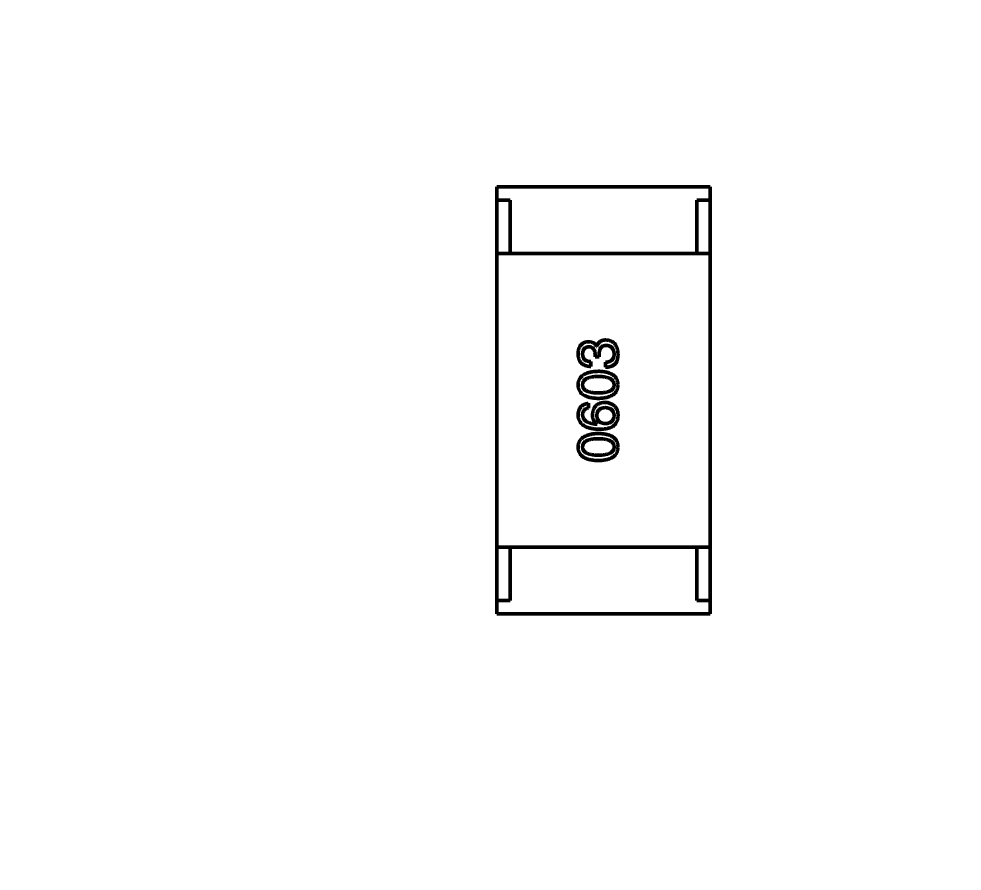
# Model space of a CAD drawing. Header units: millimetres. Extents: x 37 to 395, y 164 to 266.
# Drawn here: x 336.164 to 339.701, y 207.124 to 210.319 of the extents above; entities that cross this region are included whole.
import ezdxf

# ---------------------------------------------------------------- set-up
doc = ezdxf.new("R2010")
doc.units = ezdxf.units.MM
doc.header["$LTSCALE"] = 0.75
doc.layers.add('Visible', color=7, linetype='Continuous', lineweight=50)
doc.layers.add('尺寸标注', color=3, linetype='Continuous', lineweight=25)
doc.styles.get("Standard").update_dxf_attribs({"font": 'arial.ttf'})
doc.dimstyles.new('Dim-ISO-25', dxfattribs={"dimtxt": 3.5, "dimasz": 3.5, "dimexe": 2.1, "dimexo": 2.1, "dimgap": 1.4, "dimtad": 1, "dimzin": 12, "dimdsep": 46, "dimtxsty": 'Standard', "dimcen": 0, "dimazin": 3, "dimtp": 0.1, "dimtm": 0.1, "dimtfac": 0.714286, "dimtmove": 0, "dimatfit": 3, "dimfxl": 1, "dimtzin": 12, "dimarcsym": 0})

# ---------------------------------------------------------------- blocks, each defined once
blk = doc.blocks.new('*D20')
at = {"layer": 'Defpoints', "color": 0, "transparency": 16777216}
for p in [(318.6376, 220.4329), (358.784, 187.735), (392.6929, 187.735)]:
    blk.add_point(p, dxfattribs=at)
at = {"layer": '尺寸标注', "color": 0, "lineweight": -2, "transparency": 16777216}
for p, q in [((320.7376, 220.4329), (394.7929, 220.4329)), ((392.6929, 216.9329), (392.6929, 191.235)), ((360.884, 187.735), (394.7929, 187.735))]:
    blk.add_line(p, q, dxfattribs=at)
at = {"layer": '尺寸标注', "color": 0, "transparency": 16777216}
for points in [[(392.1096, 216.9329), (393.2763, 216.9329), (392.6929, 220.4329)], [(392.1096, 191.235), (393.2763, 191.235), (392.6929, 187.735)]]:
    blk.add_solid(points, dxfattribs=at)
at = {"layer": '尺寸标注', "color": 0, "transparency": 16777216, "insert": (390.0156, 204.0839), "char_height": 2.5, "attachment_point": 5, "rotation": 90}
blk.add_mtext('32.7', dxfattribs=at)

msp = doc.modelspace()

# ---------------------------------------------------------------- linework, layer by layer
at = {"layer": 'Visible'}
for p, q in [((337.9559, 209.6892), (338.7559, 209.6892)), ((337.9559, 209.6392), (337.9559, 209.6892)), ((338.7559, 209.6392), (338.7559, 209.6892)), ((338.0059, 209.6392), (337.9559, 209.6392)), ((337.9559, 209.4392), (337.9559, 209.6392)), ((338.0059, 209.4392), (338.0059, 209.6392)), ((338.7059, 209.6392), (338.7059, 209.4392)), ((338.7559, 209.6392), (338.7059, 209.6392)), ((338.7559, 209.4392), (338.7559, 209.6392)), ((338.7559, 209.4392), (337.9559, 209.4392)), ((337.9559, 208.3392), (337.9559, 209.4392)), ((338.0059, 209.4392), (338.7059, 209.4392)), ((338.7559, 209.4392), (338.7559, 208.3392)), ((338.3312, 209.091), (338.3304, 209.091)), ((338.3247, 209.0623), (338.3247, 209.0525)), ((338.3247, 209.0525), (338.3403, 209.0525)), ((338.3403, 209.0525), (338.3403, 209.0615)), ((338.3091, 209.0164), (338.3091, 209.0344)), ((338.3632, 209.032), (338.3632, 209.0131)), ((338.3001, 208.8603), (338.3001, 208.8783)), ((338.3329, 208.8005), (338.3321, 208.7996)), ((338.7559, 208.3392), (337.9559, 208.3392)), ((337.9559, 208.3392), (337.9559, 208.1392)), ((338.0059, 208.3392), (338.7059, 208.3392)), ((338.0059, 208.3392), (338.0059, 208.1392)), ((338.7059, 208.1392), (338.7059, 208.3392)), ((338.7559, 208.3392), (338.7559, 208.1392)), ((337.9559, 208.1392), (337.9559, 208.0892)), ((338.0059, 208.1392), (337.9559, 208.1392)), ((338.7559, 208.1392), (338.7059, 208.1392)), ((338.7559, 208.1392), (338.7559, 208.0892)), ((337.9559, 208.0892), (338.7559, 208.0892))]:
    msp.add_line(p, q, dxfattribs=at)
msp.add_arc((338.3622, 208.8297), 0.0519, 45.691, 90.7052, dxfattribs=at)
for points, knots in [([(338.3648, 209.1156), (338.3638, 209.1156), (338.3617, 209.1155), (338.3586, 209.1152), (338.3557, 209.1148), (338.3529, 209.1141), (338.3503, 209.1132), (338.3478, 209.1122), (338.3455, 209.1109), (338.3433, 209.1095), (338.3413, 209.1078), (338.3394, 209.106), (338.3377, 209.104), (338.336, 209.1017), (338.3346, 209.0993), (338.3333, 209.0967), (338.3322, 209.0939), (338.3316, 209.092), (338.3312, 209.091)], [0, 0, 0, 0, 0.071215, 0.138707, 0.20396, 0.266995, 0.327734, 0.387609, 0.445602, 0.503345, 0.561136, 0.618597, 0.677672, 0.738255, 0.799989, 0.863961, 0.930555, 1, 1, 1, 1]), ([(338.4107, 209.0623), (338.4106, 209.0644), (338.4105, 209.0684), (338.4098, 209.0742), (338.4087, 209.0796), (338.4073, 209.0846), (338.4057, 209.0893), (338.4036, 209.0936), (338.4012, 209.0975), (338.3985, 209.1011), (338.3955, 209.1042), (338.3921, 209.107), (338.3884, 209.1094), (338.3843, 209.1114), (338.3799, 209.1131), (338.3752, 209.1143), (338.3701, 209.1152), (338.3666, 209.1154), (338.3648, 209.1156)], [0, 0, 0, 0, 0.078078, 0.151942, 0.221594, 0.28726, 0.350176, 0.409768, 0.467648, 0.523784, 0.578904, 0.634014, 0.689819, 0.746826, 0.805875, 0.867063, 0.931764, 1, 1, 1, 1]), ([(338.2993, 209.109), (338.2978, 209.1089), (338.2949, 209.1086), (338.2906, 209.1078), (338.2867, 209.1068), (338.283, 209.1054), (338.2796, 209.1036), (338.2765, 209.1016), (338.2737, 209.0992), (338.2711, 209.0965), (338.2688, 209.0936), (338.2669, 209.0902), (338.2651, 209.0866), (338.2637, 209.0827), (338.2625, 209.0784), (338.2617, 209.0739), (338.261, 209.069), (338.2608, 209.0657), (338.2607, 209.0639)], [0, 0, 0, 0, 0.067521, 0.132139, 0.193339, 0.252064, 0.309083, 0.364848, 0.420021, 0.475612, 0.532002, 0.589602, 0.649896, 0.712634, 0.778603, 0.848416, 0.922155, 1, 1, 1, 1]), ([(338.278, 209.0631), (338.278, 209.0642), (338.2781, 209.0662), (338.2785, 209.0691), (338.279, 209.0718), (338.2796, 209.0743), (338.2805, 209.0767), (338.2815, 209.0788), (338.2827, 209.0808), (338.2841, 209.0826), (338.2856, 209.0842), (338.2873, 209.0856), (338.2891, 209.0869), (338.2912, 209.0879), (338.2934, 209.0888), (338.2957, 209.0894), (338.2983, 209.0899), (338.3, 209.0901), (338.3009, 209.0902)], [0, 0, 0, 0, 0.078051, 0.151197, 0.220412, 0.286742, 0.34933, 0.409464, 0.467368, 0.52298, 0.578639, 0.633998, 0.690142, 0.746855, 0.805868, 0.867776, 0.932345, 1, 1, 1, 1]), ([(338.3304, 209.091), (338.3297, 209.0924), (338.3283, 209.0952), (338.3255, 209.0989), (338.3223, 209.1021), (338.3186, 209.1047), (338.3144, 209.1066), (338.3098, 209.108), (338.3047, 209.1089), (338.3011, 209.109), (338.2993, 209.109)], [0, 0, 0, 0, 0.125227, 0.244792, 0.361427, 0.478215, 0.59667, 0.722058, 0.856314, 1, 1, 1, 1]), ([(338.3009, 209.0902), (338.3027, 209.0901), (338.3046, 209.0899), (338.3094, 209.0889), (338.3113, 209.0881), (338.3141, 209.0866), (338.3163, 209.0852), (338.3202, 209.0806), (338.3214, 209.0782), (338.3243, 209.071), (338.3246, 209.0648), (338.3247, 209.0623)], [0.000001, 0.000001, 0.000001, 0.000001, 0.000529469, 0.000529469, 0.001127239, 0.001127239, 0.001835181, 0.001835181, 0.002488358, 0.002488358, 0.00458577, 0.00458577, 0.00458577, 0.00458577]), ([(338.3403, 209.0615), (338.3403, 209.0628), (338.3403, 209.0655), (338.3406, 209.0693), (338.3411, 209.0728), (338.3419, 209.0761), (338.3428, 209.0792), (338.344, 209.082), (338.3454, 209.0844), (338.347, 209.0867), (338.3488, 209.0887), (338.3508, 209.0904), (338.353, 209.0919), (338.3555, 209.0931), (338.3581, 209.094), (338.361, 209.0946), (338.3641, 209.095), (338.3662, 209.0951), (338.3673, 209.0951)], [0, 0, 0, 0, 0.082495, 0.159728, 0.232496, 0.300725, 0.365163, 0.425859, 0.483728, 0.538892, 0.592921, 0.646195, 0.699968, 0.754746, 0.811387, 0.870806, 0.933482, 1, 1, 1, 1]), ([(338.3673, 209.0951), (338.3684, 209.095), (338.3705, 209.0948), (338.3736, 209.0943), (338.3765, 209.0935), (338.3792, 209.0925), (338.3817, 209.0913), (338.3841, 209.0899), (338.3861, 209.0882), (338.3881, 209.0863), (338.3898, 209.0842), (338.3912, 209.0818), (338.3926, 209.0792), (338.3936, 209.0764), (338.3945, 209.0734), (338.3952, 209.0702), (338.3957, 209.0667), (338.3959, 209.0643), (338.396, 209.0631)], [0, 0, 0, 0, 0.068514, 0.133941, 0.195994, 0.255362, 0.312994, 0.369441, 0.424687, 0.480522, 0.537148, 0.594801, 0.654411, 0.716817, 0.781981, 0.850498, 0.923306, 1, 1, 1, 1]), ([(338.2607, 209.0639), (338.2608, 209.0621), (338.2609, 209.0584), (338.2616, 209.0531), (338.2626, 209.0481), (338.264, 209.0435), (338.2657, 209.0392), (338.2678, 209.0353), (338.2703, 209.0318), (338.2732, 209.0286), (338.2764, 209.0258), (338.28, 209.0234), (338.284, 209.0213), (338.2883, 209.0196), (338.293, 209.0182), (338.298, 209.0172), (338.3035, 209.0166), (338.3072, 209.0165), (338.3091, 209.0164)], [0, 0, 0, 0, 0.073232, 0.142595, 0.207997, 0.270074, 0.329156, 0.386529, 0.441846, 0.496976, 0.551877, 0.607941, 0.665637, 0.725446, 0.788542, 0.855101, 0.925196, 1, 1, 1, 1]), ([(338.3091, 209.0344), (338.3078, 209.0345), (338.3054, 209.0346), (338.3019, 209.035), (338.2986, 209.0356), (338.2955, 209.0365), (338.2927, 209.0375), (338.2901, 209.0388), (338.2878, 209.0403), (338.2857, 209.042), (338.2839, 209.0439), (338.2823, 209.046), (338.2809, 209.0483), (338.2798, 209.0509), (338.279, 209.0537), (338.2784, 209.0566), (338.278, 209.0598), (338.278, 209.062), (338.278, 209.0631)], [0, 0, 0, 0, 0.078134, 0.15164, 0.221358, 0.286689, 0.348614, 0.407697, 0.464247, 0.520153, 0.574432, 0.629291, 0.684538, 0.742032, 0.801329, 0.863637, 0.930123, 1, 1, 1, 1]), ([(338.396, 209.0631), (338.396, 209.0619), (338.3959, 209.0595), (338.3955, 209.0561), (338.3949, 209.0528), (338.394, 209.0498), (338.3929, 209.047), (338.3914, 209.0445), (338.3897, 209.0422), (338.3878, 209.0401), (338.3856, 209.0383), (338.3832, 209.0367), (338.3805, 209.0353), (338.3775, 209.0342), (338.3743, 209.0332), (338.3708, 209.0326), (338.3671, 209.0321), (338.3645, 209.032), (338.3632, 209.032)], [0, 0, 0, 0, 0.071272, 0.13882, 0.201858, 0.262757, 0.320043, 0.376709, 0.431462, 0.486034, 0.541209, 0.597703, 0.65589, 0.717768, 0.782056, 0.850407, 0.92277, 1, 1, 1, 1]), ([(338.4058, 209.0352), (338.4062, 209.0361), (338.407, 209.0379), (338.408, 209.0407), (338.4089, 209.0437), (338.4095, 209.047), (338.4101, 209.0505), (338.4105, 209.0542), (338.4107, 209.0582), (338.4107, 209.0609), (338.4107, 209.0623)], [0, 0, 0, 0, 0.101955, 0.208983, 0.322698, 0.44339, 0.570851, 0.70629, 0.84885, 1, 1, 1, 1]), ([(338.3632, 209.0131), (338.3645, 209.0132), (338.3672, 209.0133), (338.371, 209.0136), (338.3746, 209.0141), (338.3781, 209.0148), (338.3814, 209.0156), (338.3845, 209.0166), (338.3875, 209.0177), (338.3902, 209.019), (338.3928, 209.0205), (338.3952, 209.0221), (338.3975, 209.0239), (338.3995, 209.0258), (338.4014, 209.0279), (338.403, 209.0302), (338.4046, 209.0326), (338.4054, 209.0344), (338.4058, 209.0352)], [0, 0, 0, 0, 0.078937, 0.154495, 0.226898, 0.296844, 0.363348, 0.427781, 0.48946, 0.549586, 0.607902, 0.664733, 0.720805, 0.776157, 0.831175, 0.886736, 0.943094, 1, 1, 1, 1]), ([(338.337, 208.9982), (338.334, 208.998), (338.3281, 208.9978), (338.3196, 208.9969), (338.3117, 208.9957), (338.3044, 208.9942), (338.2976, 208.9923), (338.2914, 208.99), (338.2857, 208.9874), (338.2806, 208.9844), (338.2761, 208.981), (338.2722, 208.9773), (338.2688, 208.9732), (338.266, 208.9687), (338.2638, 208.9639), (338.2622, 208.9587), (338.2611, 208.9532), (338.2609, 208.9493), (338.2607, 208.9474)], [0, 0, 0, 0, 0.088475, 0.171606, 0.249595, 0.322626, 0.391327, 0.455765, 0.516374, 0.573675, 0.628522, 0.681161, 0.732559, 0.783563, 0.83504, 0.887639, 0.942585, 1, 1, 1, 1]), ([(338.278, 208.9474), (338.278, 208.9486), (338.2781, 208.9511), (338.2788, 208.9546), (338.2799, 208.958), (338.2816, 208.9611), (338.2837, 208.9639), (338.2862, 208.9665), (338.2893, 208.9687), (338.2928, 208.9709), (338.2967, 208.9727), (338.3011, 208.9742), (338.306, 208.9756), (338.3113, 208.9766), (338.317, 208.9775), (338.3233, 208.9781), (338.33, 208.9784), (338.3346, 208.9785), (338.337, 208.9785)], [0, 0, 0, 0, 0.050604, 0.098688, 0.145699, 0.191791, 0.238625, 0.286717, 0.337546, 0.391814, 0.449755, 0.512106, 0.579685, 0.652048, 0.730262, 0.814146, 0.904281, 1, 1, 1, 1]), ([(338.4107, 208.9474), (338.4107, 208.9493), (338.4105, 208.9532), (338.4095, 208.9589), (338.408, 208.9641), (338.4059, 208.969), (338.4033, 208.9735), (338.4001, 208.9777), (338.3963, 208.9814), (338.3919, 208.9848), (338.387, 208.9878), (338.3815, 208.9904), (338.3754, 208.9926), (338.3688, 208.9945), (338.3617, 208.996), (338.3539, 208.9971), (338.3456, 208.9979), (338.3399, 208.9981), (338.337, 208.9982)], [0, 0, 0, 0, 0.059134, 0.115603, 0.169236, 0.221572, 0.273254, 0.32474, 0.377319, 0.431815, 0.488555, 0.548609, 0.612242, 0.680182, 0.75251, 0.829782, 0.91231, 1, 1, 1, 1]), ([(338.337, 208.9785), (338.3393, 208.9785), (338.3439, 208.9784), (338.3505, 208.9781), (338.3566, 208.9775), (338.3624, 208.9766), (338.3676, 208.9756), (338.3725, 208.9742), (338.3768, 208.9727), (338.3808, 208.9708), (338.3843, 208.9688), (338.3873, 208.9664), (338.3899, 208.9639), (338.392, 208.961), (338.3937, 208.958), (338.395, 208.9547), (338.3958, 208.9511), (338.3959, 208.9486), (338.396, 208.9474)], [0, 0, 0, 0, 0.094834, 0.184067, 0.267029, 0.344713, 0.417334, 0.484367, 0.546941, 0.604717, 0.65953, 0.710539, 0.759381, 0.806382, 0.853027, 0.900623, 0.949121, 1, 1, 1, 1]), ([(338.2607, 208.9474), (338.2608, 208.9454), (338.261, 208.9415), (338.262, 208.9359), (338.2636, 208.9306), (338.2657, 208.9257), (338.2685, 208.9212), (338.2718, 208.9171), (338.2757, 208.9133), (338.2802, 208.9099), (338.2853, 208.9069), (338.291, 208.9043), (338.2972, 208.9021), (338.3041, 208.9002), (338.3115, 208.8987), (338.3195, 208.8976), (338.328, 208.8968), (338.3339, 208.8966), (338.337, 208.8965)], [0, 0, 0, 0, 0.057911, 0.113262, 0.165956, 0.217443, 0.268511, 0.319665, 0.372, 0.426129, 0.483365, 0.543779, 0.607756, 0.676562, 0.749704, 0.827713, 0.911177, 1, 1, 1, 1]), ([(338.337, 208.917), (338.3346, 208.9171), (338.33, 208.9171), (338.3233, 208.9175), (338.317, 208.918), (338.3113, 208.9188), (338.306, 208.92), (338.3011, 208.9212), (338.2967, 208.9227), (338.2928, 208.9245), (338.2893, 208.9265), (338.2862, 208.9288), (338.2837, 208.9313), (338.2816, 208.934), (338.2799, 208.937), (338.2788, 208.9403), (338.2781, 208.9437), (338.278, 208.9461), (338.278, 208.9474)], [0, 0, 0, 0, 0.096452, 0.187278, 0.271765, 0.350519, 0.423437, 0.491321, 0.554011, 0.612224, 0.666281, 0.717003, 0.764884, 0.811423, 0.856783, 0.902993, 0.950236, 1, 1, 1, 1]), ([(338.337, 208.8965), (338.3399, 208.8966), (338.3456, 208.8968), (338.3539, 208.8976), (338.3617, 208.8987), (338.3688, 208.9002), (338.3754, 208.9021), (338.3815, 208.9043), (338.387, 208.9069), (338.3919, 208.91), (338.3963, 208.9133), (338.4001, 208.9171), (338.4033, 208.9212), (338.4059, 208.9257), (338.408, 208.9306), (338.4095, 208.9359), (338.4105, 208.9415), (338.4107, 208.9454), (338.4107, 208.9474)], [0, 0, 0, 0, 0.087693, 0.170223, 0.247496, 0.319826, 0.387768, 0.451403, 0.511459, 0.568358, 0.622671, 0.675251, 0.726739, 0.778422, 0.830759, 0.884394, 0.940865, 1, 1, 1, 1]), ([(338.396, 208.9474), (338.3959, 208.9461), (338.3958, 208.9437), (338.3952, 208.9403), (338.394, 208.937), (338.3923, 208.934), (338.3903, 208.9313), (338.3877, 208.9288), (338.3847, 208.9265), (338.3812, 208.9245), (338.3772, 208.9227), (338.3728, 208.9212), (338.368, 208.9199), (338.3627, 208.9188), (338.3569, 208.918), (338.3507, 208.9175), (338.344, 208.9171), (338.3394, 208.9171), (338.337, 208.917)], [0, 0, 0, 0, 0.049766, 0.097012, 0.143225, 0.188786, 0.235079, 0.282962, 0.333687, 0.387747, 0.445963, 0.508657, 0.576545, 0.649868, 0.72822, 0.812712, 0.903543, 1, 1, 1, 1]), ([(338.3001, 208.8783), (338.2986, 208.8781), (338.2957, 208.8778), (338.2915, 208.8768), (338.2875, 208.8756), (338.2838, 208.8741), (338.2804, 208.8724), (338.2772, 208.8703), (338.2744, 208.8681), (338.2717, 208.8655), (338.2694, 208.8626), (338.2674, 208.8595), (338.2656, 208.856), (338.264, 208.8523), (338.2628, 208.8483), (338.2618, 208.8441), (338.2611, 208.8396), (338.2609, 208.8365), (338.2607, 208.8349)], [0, 0, 0, 0, 0.06947, 0.136096, 0.199592, 0.260665, 0.319672, 0.377156, 0.433415, 0.489984, 0.546535, 0.604276, 0.663499, 0.725182, 0.788953, 0.855683, 0.926216, 1, 1, 1, 1]), ([(338.3616, 208.8816), (338.3598, 208.8815), (338.3564, 208.8813), (338.3514, 208.8806), (338.3467, 208.8795), (338.3424, 208.8782), (338.3383, 208.8764), (338.3346, 208.8743), (338.3312, 208.8719), (338.3281, 208.8691), (338.3253, 208.866), (338.3228, 208.8626), (338.3207, 208.8588), (338.3189, 208.8547), (338.3174, 208.8502), (338.3162, 208.8454), (338.3153, 208.8403), (338.315, 208.8367), (338.3148, 208.8349)], [0, 0, 0, 0, 0.071527, 0.139094, 0.20346, 0.264939, 0.323904, 0.381383, 0.437591, 0.493343, 0.549401, 0.606085, 0.664838, 0.725424, 0.788712, 0.855452, 0.925772, 1, 1, 1, 1]), ([(338.4107, 208.83), (338.4108, 208.8321), (338.4108, 208.8361), (338.4104, 208.842), (338.4095, 208.8474), (338.4082, 208.8522), (338.4064, 208.8566), (338.4042, 208.8605), (338.4016, 208.864), (338.3995, 208.8659), (338.3984, 208.8669)], [0, 0, 0, 0, 0.156782, 0.301945, 0.436395, 0.561474, 0.678489, 0.78853, 0.894967, 1, 1, 1, 1]), ([(338.2607, 208.8349), (338.2609, 208.8328), (338.2611, 208.8286), (338.2622, 208.8226), (338.2639, 208.817), (338.2662, 208.8118), (338.2691, 208.807), (338.2726, 208.8026), (338.2767, 208.7986), (338.2815, 208.795), (338.2868, 208.7918), (338.2926, 208.789), (338.2991, 208.7866), (338.3062, 208.7847), (338.3139, 208.7831), (338.3221, 208.7819), (338.331, 208.7811), (338.3371, 208.7809), (338.3403, 208.7808)], [0, 0, 0, 0, 0.058957, 0.115262, 0.16907, 0.221312, 0.273147, 0.324961, 0.377649, 0.432026, 0.488925, 0.549039, 0.612912, 0.680653, 0.753056, 0.830314, 0.912483, 1, 1, 1, 1]), ([(338.278, 208.8349), (338.278, 208.8366), (338.2781, 208.8398), (338.2792, 208.8444), (338.2809, 208.8485), (338.2834, 208.852), (338.2866, 208.855), (338.2905, 208.8573), (338.295, 208.8592), (338.2983, 208.8599), (338.3001, 208.8603)], [0, 0, 0, 0, 0.136586, 0.261496, 0.378089, 0.490612, 0.605522, 0.725767, 0.8561, 1, 1, 1, 1]), ([(338.3321, 208.7996), (338.3299, 208.7998), (338.3258, 208.8001), (338.3199, 208.8009), (338.3143, 208.8018), (338.3091, 208.803), (338.3043, 208.8044), (338.2999, 208.806), (338.2959, 208.8079), (338.2923, 208.81), (338.2891, 208.8123), (338.2863, 208.8149), (338.2839, 208.8176), (338.2819, 208.8207), (338.2803, 208.8239), (338.2791, 208.8274), (338.2782, 208.831), (338.2781, 208.8336), (338.278, 208.8349)], [0, 0, 0, 0, 0.089218, 0.173709, 0.252753, 0.326963, 0.397099, 0.462534, 0.524018, 0.582178, 0.637235, 0.689955, 0.741228, 0.791618, 0.841661, 0.892925, 0.945259, 1, 1, 1, 1]), ([(338.3148, 208.8349), (338.3149, 208.8329), (338.315, 208.8291), (338.3158, 208.8236), (338.3173, 208.8186), (338.3192, 208.814), (338.3218, 208.8098), (338.3249, 208.8062), (338.3286, 208.803), (338.3314, 208.8013), (338.3329, 208.8005)], [0, 0, 0, 0, 0.144617, 0.279572, 0.40596, 0.526097, 0.64389, 0.760003, 0.877724, 1, 1, 1, 1]), ([(338.3312, 208.8324), (338.3313, 208.8336), (338.3314, 208.8357), (338.3319, 208.8389), (338.3325, 208.8419), (338.3334, 208.8447), (338.3346, 208.8473), (338.3359, 208.8497), (338.3376, 208.8518), (338.3394, 208.8538), (338.3415, 208.8555), (338.3438, 208.8571), (338.3463, 208.8584), (338.3491, 208.8595), (338.3521, 208.8604), (338.3553, 208.8612), (338.3588, 208.8617), (338.3612, 208.8618), (338.3624, 208.8619)], [0, 0, 0, 0, 0.069884, 0.136529, 0.199638, 0.259844, 0.317774, 0.374356, 0.430026, 0.485148, 0.5409, 0.597889, 0.657472, 0.718614, 0.783613, 0.85129, 0.923712, 1, 1, 1, 1]), ([(338.3632, 208.8021), (338.3619, 208.8022), (338.3595, 208.8024), (338.3559, 208.8029), (338.3526, 208.8036), (338.3495, 208.8046), (338.3467, 208.8057), (338.3441, 208.8071), (338.3417, 208.8086), (338.3396, 208.8105), (338.3377, 208.8125), (338.3361, 208.8147), (338.3346, 208.8171), (338.3335, 208.8198), (338.3325, 208.8227), (338.3319, 208.8257), (338.3314, 208.829), (338.3313, 208.8313), (338.3312, 208.8324)], [0, 0, 0, 0, 0.076072, 0.148369, 0.216753, 0.281358, 0.342792, 0.401604, 0.458929, 0.514444, 0.569818, 0.625343, 0.681554, 0.739608, 0.800134, 0.863477, 0.929547, 1, 1, 1, 1]), ([(338.3624, 208.8619), (338.3637, 208.8619), (338.3662, 208.8617), (338.3699, 208.8612), (338.3733, 208.8605), (338.3764, 208.8596), (338.3794, 208.8585), (338.3821, 208.8572), (338.3846, 208.8557), (338.3868, 208.854), (338.3888, 208.8521), (338.3906, 208.85), (338.3921, 208.8477), (338.3933, 208.8452), (338.3944, 208.8425), (338.3952, 208.8396), (338.3957, 208.8365), (338.3959, 208.8343), (338.396, 208.8332)], [0, 0, 0, 0, 0.078863, 0.153308, 0.223539, 0.289857, 0.35341, 0.413572, 0.471721, 0.528235, 0.584279, 0.638781, 0.69466, 0.751251, 0.809198, 0.869697, 0.933318, 1, 1, 1, 1]), ([(338.396, 208.8332), (338.3959, 208.832), (338.3958, 208.8297), (338.3953, 208.8264), (338.3947, 208.8232), (338.3937, 208.8203), (338.3925, 208.8175), (338.391, 208.815), (338.3894, 208.8127), (338.3874, 208.8107), (338.3852, 208.8088), (338.3828, 208.8072), (338.3801, 208.8058), (338.3772, 208.8046), (338.374, 208.8037), (338.3707, 208.8029), (338.367, 208.8023), (338.3645, 208.8022), (338.3632, 208.8021)], [0, 0, 0, 0, 0.070403, 0.137196, 0.200053, 0.260887, 0.31876, 0.37535, 0.430743, 0.485927, 0.541678, 0.598832, 0.657726, 0.719441, 0.783504, 0.851852, 0.923533, 1, 1, 1, 1]), ([(338.3911, 208.7914), (338.3926, 208.7926), (338.3956, 208.7948), (338.3994, 208.7987), (338.4028, 208.8029), (338.4055, 208.8076), (338.4077, 208.8126), (338.4093, 208.8181), (338.4104, 208.8239), (338.4106, 208.8279), (338.4107, 208.83)], [0, 0, 0, 0, 0.125033, 0.246266, 0.36603, 0.485265, 0.606781, 0.732144, 0.862551, 1, 1, 1, 1]), ([(338.337, 208.765), (338.334, 208.7649), (338.3281, 208.7646), (338.3196, 208.7638), (338.3117, 208.7626), (338.3044, 208.761), (338.2976, 208.7591), (338.2914, 208.7569), (338.2857, 208.7542), (338.2806, 208.7512), (338.2761, 208.7479), (338.2722, 208.7441), (338.2688, 208.74), (338.266, 208.7356), (338.2638, 208.7307), (338.2622, 208.7255), (338.2611, 208.72), (338.2609, 208.7162), (338.2607, 208.7142)], [0, 0, 0, 0, 0.088475, 0.171606, 0.249595, 0.322626, 0.391327, 0.455765, 0.516374, 0.573675, 0.628522, 0.681161, 0.732559, 0.783563, 0.83504, 0.887639, 0.942585, 1, 1, 1, 1]), ([(338.4107, 208.7142), (338.4107, 208.7162), (338.4105, 208.7201), (338.4095, 208.7257), (338.408, 208.731), (338.4059, 208.7359), (338.4033, 208.7404), (338.4001, 208.7445), (338.3963, 208.7483), (338.3919, 208.7517), (338.387, 208.7546), (338.3815, 208.7572), (338.3754, 208.7595), (338.3688, 208.7613), (338.3617, 208.7629), (338.3539, 208.764), (338.3456, 208.7647), (338.3399, 208.7649), (338.337, 208.765)], [0, 0, 0, 0, 0.059134, 0.115603, 0.169236, 0.221572, 0.273254, 0.32474, 0.377319, 0.431815, 0.488555, 0.548609, 0.612242, 0.680182, 0.75251, 0.829782, 0.91231, 1, 1, 1, 1]), ([(338.3403, 208.7808), (338.3429, 208.7808), (338.3481, 208.7809), (338.3556, 208.7814), (338.3626, 208.7822), (338.3692, 208.7834), (338.3754, 208.7848), (338.3811, 208.7867), (338.3863, 208.7888), (338.3895, 208.7906), (338.3911, 208.7914)], [0, 0, 0, 0, 0.151498, 0.29521, 0.430242, 0.557137, 0.677306, 0.790845, 0.898111, 1, 1, 1, 1]), ([(338.278, 208.7142), (338.278, 208.7155), (338.2781, 208.7179), (338.2788, 208.7215), (338.2799, 208.7248), (338.2816, 208.7279), (338.2837, 208.7307), (338.2862, 208.7333), (338.2893, 208.7356), (338.2928, 208.7377), (338.2967, 208.7395), (338.3011, 208.7411), (338.306, 208.7424), (338.3113, 208.7435), (338.317, 208.7443), (338.3233, 208.7449), (338.33, 208.7453), (338.3346, 208.7453), (338.337, 208.7454)], [0, 0, 0, 0, 0.050604, 0.098688, 0.145699, 0.191791, 0.238625, 0.286717, 0.337546, 0.391814, 0.449755, 0.512106, 0.579685, 0.652048, 0.730262, 0.814146, 0.904281, 1, 1, 1, 1]), ([(338.337, 208.7454), (338.3393, 208.7453), (338.3439, 208.7453), (338.3505, 208.7449), (338.3566, 208.7443), (338.3624, 208.7435), (338.3676, 208.7424), (338.3725, 208.7411), (338.3768, 208.7395), (338.3808, 208.7377), (338.3843, 208.7356), (338.3873, 208.7333), (338.3899, 208.7307), (338.392, 208.7279), (338.3937, 208.7248), (338.395, 208.7215), (338.3958, 208.7179), (338.3959, 208.7155), (338.396, 208.7142)], [0, 0, 0, 0, 0.094834, 0.184067, 0.267029, 0.344713, 0.417334, 0.484367, 0.546941, 0.604717, 0.65953, 0.710539, 0.759381, 0.806382, 0.853027, 0.900623, 0.949121, 1, 1, 1, 1]), ([(338.2607, 208.7142), (338.2608, 208.7122), (338.261, 208.7083), (338.262, 208.7027), (338.2636, 208.6975), (338.2657, 208.6926), (338.2685, 208.688), (338.2718, 208.6839), (338.2757, 208.6801), (338.2802, 208.6768), (338.2853, 208.6738), (338.291, 208.6712), (338.2972, 208.6689), (338.3041, 208.6671), (338.3115, 208.6656), (338.3195, 208.6645), (338.328, 208.6637), (338.3339, 208.6635), (338.337, 208.6634)], [0, 0, 0, 0, 0.057911, 0.113262, 0.165956, 0.217443, 0.268511, 0.319665, 0.372, 0.426129, 0.483365, 0.543779, 0.607756, 0.676562, 0.749704, 0.827713, 0.911177, 1, 1, 1, 1]), ([(338.337, 208.6839), (338.3346, 208.6839), (338.33, 208.6839), (338.3233, 208.6843), (338.317, 208.6849), (338.3113, 208.6857), (338.306, 208.6868), (338.3011, 208.688), (338.2967, 208.6896), (338.2928, 208.6914), (338.2893, 208.6934), (338.2862, 208.6956), (338.2837, 208.6981), (338.2816, 208.7009), (338.2799, 208.7039), (338.2788, 208.7071), (338.2781, 208.7106), (338.278, 208.713), (338.278, 208.7142)], [0, 0, 0, 0, 0.096452, 0.187278, 0.271765, 0.350519, 0.423437, 0.491321, 0.554011, 0.612224, 0.666281, 0.717003, 0.764884, 0.811423, 0.856783, 0.902993, 0.950236, 1, 1, 1, 1]), ([(338.337, 208.6634), (338.3399, 208.6635), (338.3456, 208.6637), (338.3539, 208.6645), (338.3617, 208.6656), (338.3688, 208.6671), (338.3754, 208.6689), (338.3815, 208.6712), (338.387, 208.6738), (338.3919, 208.6768), (338.3963, 208.6801), (338.4001, 208.6839), (338.4033, 208.688), (338.4059, 208.6926), (338.408, 208.6975), (338.4095, 208.7027), (338.4105, 208.7083), (338.4107, 208.7122), (338.4107, 208.7142)], [0, 0, 0, 0, 0.087693, 0.170223, 0.247496, 0.319826, 0.387768, 0.451403, 0.511459, 0.568358, 0.622671, 0.675251, 0.726739, 0.778422, 0.830759, 0.884394, 0.940865, 1, 1, 1, 1]), ([(338.396, 208.7142), (338.3959, 208.713), (338.3958, 208.7106), (338.3952, 208.7071), (338.394, 208.7039), (338.3923, 208.7009), (338.3903, 208.6981), (338.3877, 208.6956), (338.3847, 208.6934), (338.3812, 208.6914), (338.3772, 208.6896), (338.3728, 208.688), (338.368, 208.6868), (338.3627, 208.6857), (338.3569, 208.6849), (338.3507, 208.6843), (338.344, 208.6839), (338.3394, 208.6839), (338.337, 208.6839)], [0, 0, 0, 0, 0.049766, 0.097012, 0.143225, 0.188786, 0.235079, 0.282962, 0.333687, 0.387747, 0.445963, 0.508657, 0.576545, 0.649868, 0.72822, 0.812712, 0.903543, 1, 1, 1, 1])]:
    msp.add_open_spline(points, degree=3, knots=knots, dxfattribs=at)

# ---------------------------------------------------------------- dimensions: what is measured, and where the dimension line sits
at = {"layer": '尺寸标注'}
dim = msp.add_linear_dim(base=(392.6929, 187.735), p1=(318.6376, 220.4329), p2=(358.784, 187.735), angle=90, dimstyle='Dim-ISO-25', override={"dimtxt": 2.5, "dimtoh": 1}, dxfattribs=at)
dim.commit()
dim.dimension.update_dxf_attribs({"geometry": '*D20', "text_midpoint": (390.0156, 204.0839)})

doc.saveas('drawing.dxf')
